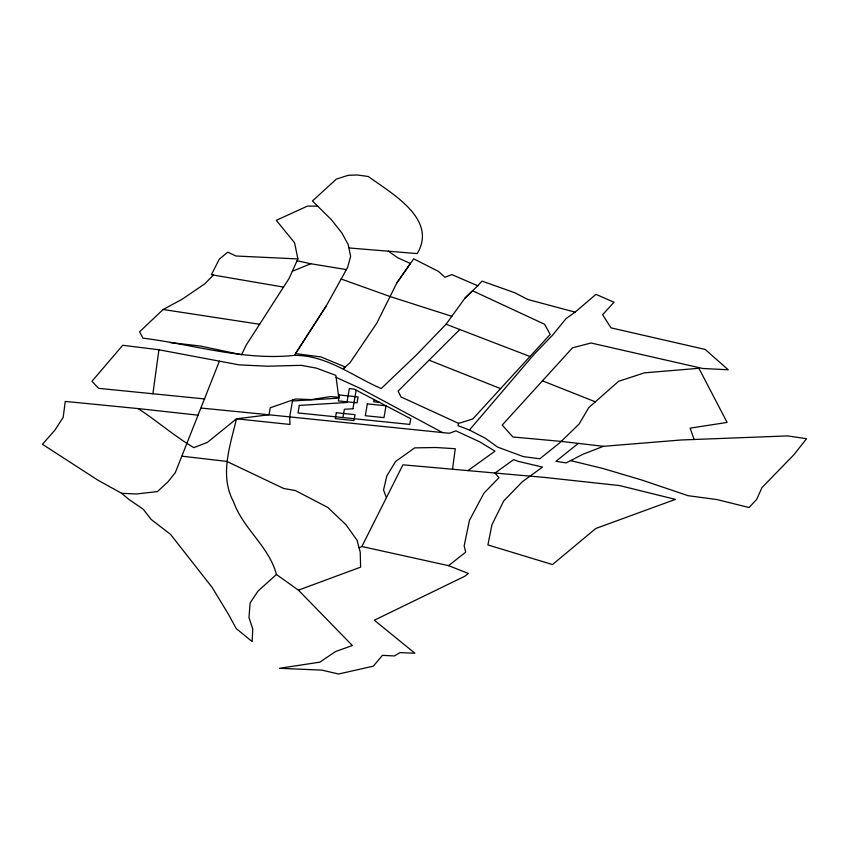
<?xml version="1.0" encoding="UTF-8"?>
<svg xmlns="http://www.w3.org/2000/svg" width="849" height="849" viewBox="0 0 849 849"><rect width="100%" height="100%" fill="white"/><g stroke="black" fill="none" stroke-linecap="round" stroke-linejoin="round"><path stroke-width="1.27" d="M452.517 469.242L455.266 448.697L435.686 447.508L414.683 447.879L395.57 461.516L386.804 475.992L383.536 490.022L386.412 497.673M152.894 393.766L158.922 349.767L122.734 345.278L91.968 381.265L98.611 388.343L204.842 398.956M374.112 399.571L373.719 401.81L379.535 402.405M292.629 400.017L289.689 416.901L289.987 424.458L236.478 418.812L207.464 442.35L193.827 447.625C174.268 436.025 157.139 421.051 138.185 408.592L65.235 401.418L63.197 417.315L54.973 430.072L42.45 444.282L97.953 480.216L121.64 493.301L128.91 499.414L143.258 509.262L151.154 519.439L170.585 534.414L212.006 587.253L228.551 614.443L236.16 628.493L252.153 641.611L252.747 628.971L248.98 617.584L250.105 602.992L258.022 591.063L276.424 574.497C269.218 546.607 243.016 528.725 233.507 501.695C219.275 475.366 230.175 445.64 236.478 418.812L269.027 414.779L449.301 433.277L455.966 430.868L479.791 441.883L495.009 451.159L467.895 470.611M342.932 417.549L344.365 409.292L352.94 408.772M352.929 408.762L356.166 390.179M213.396 275.065L204.715 283.863L181.909 299.389L163.125 309.492L139.618 331.768L142.876 338.135C193.328 344.397 243.154 360.878 294.412 355.37C326.886 355.115 352.728 376.256 381.212 388.545L416.297 355.073L446.065 324.233L465.05 298.031L472.564 290.783L544.612 324.276L550.205 334.41L472.776 419.003L458.577 423.375L457.972 425.678L469.444 430.008L485.384 438.307L497.673 447.136L523.366 456.613L539.805 458.789L559.788 442.796L579.103 424.044L588.771 407.626L618.581 381.328L644.402 372.849L698.897 368.296L727.094 422.42L690.131 428.14L694.132 439.495M219.403 361.154L175.265 472.734L167.964 481.839L157.458 491.582L136.434 493.98L121.64 493.301M317.643 206.105L307.38 206.127L276.307 220.337L294.571 242.761L297.893 258.934L289 278.61L246.242 345.044L241.551 354.755L200.215 346.01L169.673 342.487M388.248 251.049L397.672 257.725L410.364 263.477L396.844 282.95L376.712 323.289L349.99 362.767L343.187 368.848L345.267 366.98L321.06 356.983L295.569 353.598L326.409 305.672L347.623 267.35L350.637 256.313L348.154 244.448L341.892 232.987L331.269 219.573L312.443 200.969L336.331 179.139L348.26 175.297L357.408 174.99L368.307 176.518C391.102 193.126 438.073 219.042 417.22 253.596L349.268 247.972M361.865 546.512L402.925 464.817L544.878 477.456L619.621 485.575L675.411 499.382L595.754 528.503L552.497 564.564L487.899 544.931L491.932 524.778L503.68 500.995L522.241 481.818L542.49 467.077L518.102 461.336L513.656 459.627L495.041 473.02L498.925 477.775L483.888 493.216L469.444 520.373L464.159 545.896L465.708 552.158L448.569 565.657L361.865 546.512L359.074 547.849M294.412 355.37L326.409 305.672M396.844 282.95L413.696 258.839L438.477 271.415L444.876 277.209L451.923 274.63L477.754 285.773L481.956 281.083L514.664 292.714L527.813 299.474L575.123 312.167L595.934 294.348L614.007 302.233L602.62 314.682L610.951 327.841L705.201 349.448L728.23 369.771L702.749 368.487L591.021 342.996L572.491 347.825L502.205 425.084L512.892 436.98L561.221 441.406L603.406 446.319L681.047 439.994L787.596 435.908L806.55 438.7L794.006 454.608L761.935 487.655L756.714 499.339L749.062 507.522L716.832 499.541L688.083 495.699L641.695 479.993L602.96 468.499L570.602 460.604L566.145 462.896L555.946 461.304L578.307 443.39M469.444 430.008L534.583 353.725L552.412 335.344L566.103 318.555L575.123 312.167M458.577 423.375L400.993 396.939L398.128 391.06L459.776 329.508M465.05 298.031L477.754 285.773M570.602 460.604L582.987 454.247L603.406 446.319M292.311 271.277L310.766 263.731L346.339 269.589M276.424 574.497L298.434 590.151L360.623 567.153L360.231 552.168L357.047 540.251L346.042 524.799L327.841 507.479L295.399 490.552L283.672 488.483L226.789 461.4L181.983 456.189M292.459 400.993L338.836 398.149L335.854 375.396L316.39 368.126L301.066 365.335L267.382 366.216L239.089 364.858L158.922 349.767M297.893 258.934L235.948 256.005L227.734 252.153L219.318 259.136L211.39 274.715L283.545 287.089M338.709 397.194L330.229 396.621L311.477 399.592L295.632 398.977L270.237 407.807L269.027 414.779L201.224 408.061M138.185 408.592L198.379 415.203M163.125 309.492L259.614 324.276M297.076 260.749L310.766 263.731M451.817 316.295L390.349 296.63L340.99 278.95M446.065 324.233L530.243 356.601M448.569 565.657L468.393 573.436L464.785 576.269L374.335 620.216L414.874 653.21L399.911 652.637L394.382 655.948L382.432 655.354L373.316 666.178L338.56 674.01L322.004 670.126L279.512 668.29L319.776 662.167L335.472 651.576L352.367 645.527L298.434 590.151M542.469 380.83L595.351 401.821M429.52 360.337L500.645 388.64M336.119 377.381L360.804 388.64L442.541 432.587M299.304 405.408L298.01 412.943L409.759 424.415L410.736 418.737L354.022 389.054L349.321 388.577L346.923 402.49L299.304 405.408M336.321 412.731L335.302 418.642L354.001 420.563L355.02 414.652L336.321 412.731M339.377 395.008L338.358 400.919L357.058 402.829L358.076 396.929L339.377 395.008M367.341 403.891L365.303 415.713L383.992 417.623L386.03 405.811L367.341 403.891"/></g></svg>
